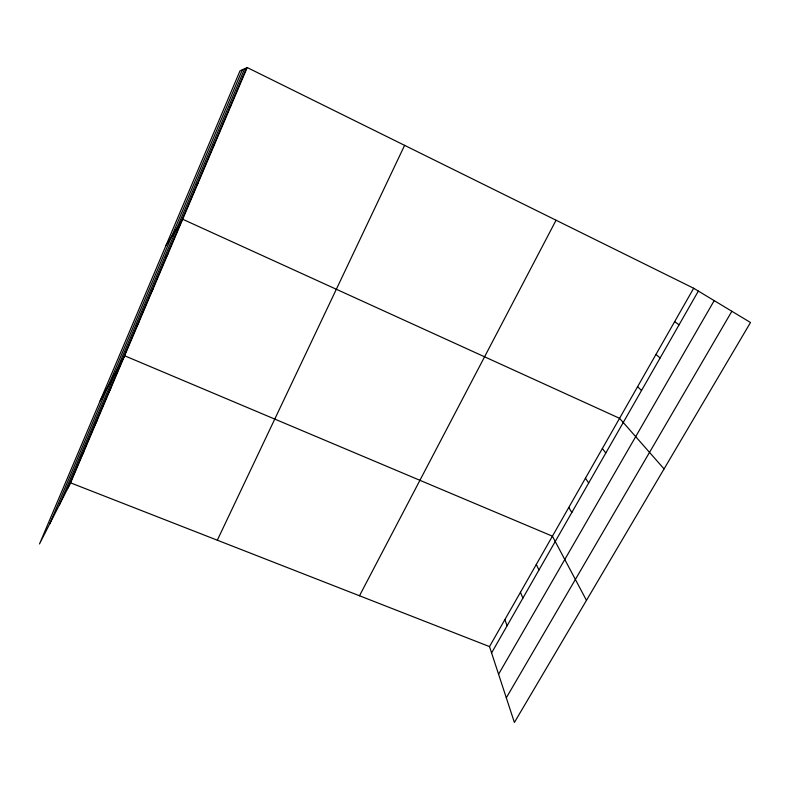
<?xml version="1.0" encoding="UTF-8"?>
<svg xmlns="http://www.w3.org/2000/svg" width="790" height="790" viewBox="0 0 790 790"><rect width="100%" height="100%" fill="white"/><g stroke="black" fill="none" stroke-linecap="round" stroke-linejoin="round"><path stroke-width="1.19" d="M49.691 523.928L242.372 69.777M59.359 504.929L244.624 68.74M68.039 487.884L246.628 67.812M247.211 67.545L239.982 70.883L39.5 543.945L70.596 482.858L247.211 67.545L693.669 288.251L750.5 322.508L514.389 722.455L489.514 646.595L693.669 288.251M217.319 540.202L404.599 145.35M81.321 456.63L83.75 451.92M94.849 424.822L97.14 420.438M359.49 595.779L556.061 220.222M108.615 392.442L110.768 388.394M100.142 400.856L124.642 355.776L552.417 536.183L586.466 600.37M136.907 325.895L138.764 322.567M491.578 652.915L698.35 291.066M151.443 291.707L153.142 288.755M498.569 674.226L714.19 300.625M506.301 697.807L731.866 311.27M166.246 256.878L167.776 254.321M165.979 245.502L182.697 219.255L619.567 418.315L664.064 468.914M197.174 184.119L198.359 182.421M213.33 146.12L214.327 144.876M229.811 107.361L230.601 106.591M70.596 482.858L489.514 646.595M674.65 321.639L679.064 324.818M655.967 354.434L660.124 357.959M637.609 386.656L641.519 390.517M602.365 448.523L605.812 453.006M585.439 478.226L588.668 482.996M568.79 507.447L571.822 512.493M536.311 564.455L538.938 570.044M520.462 592.283L522.891 598.119M504.859 619.656L507.111 625.729"/></g></svg>
